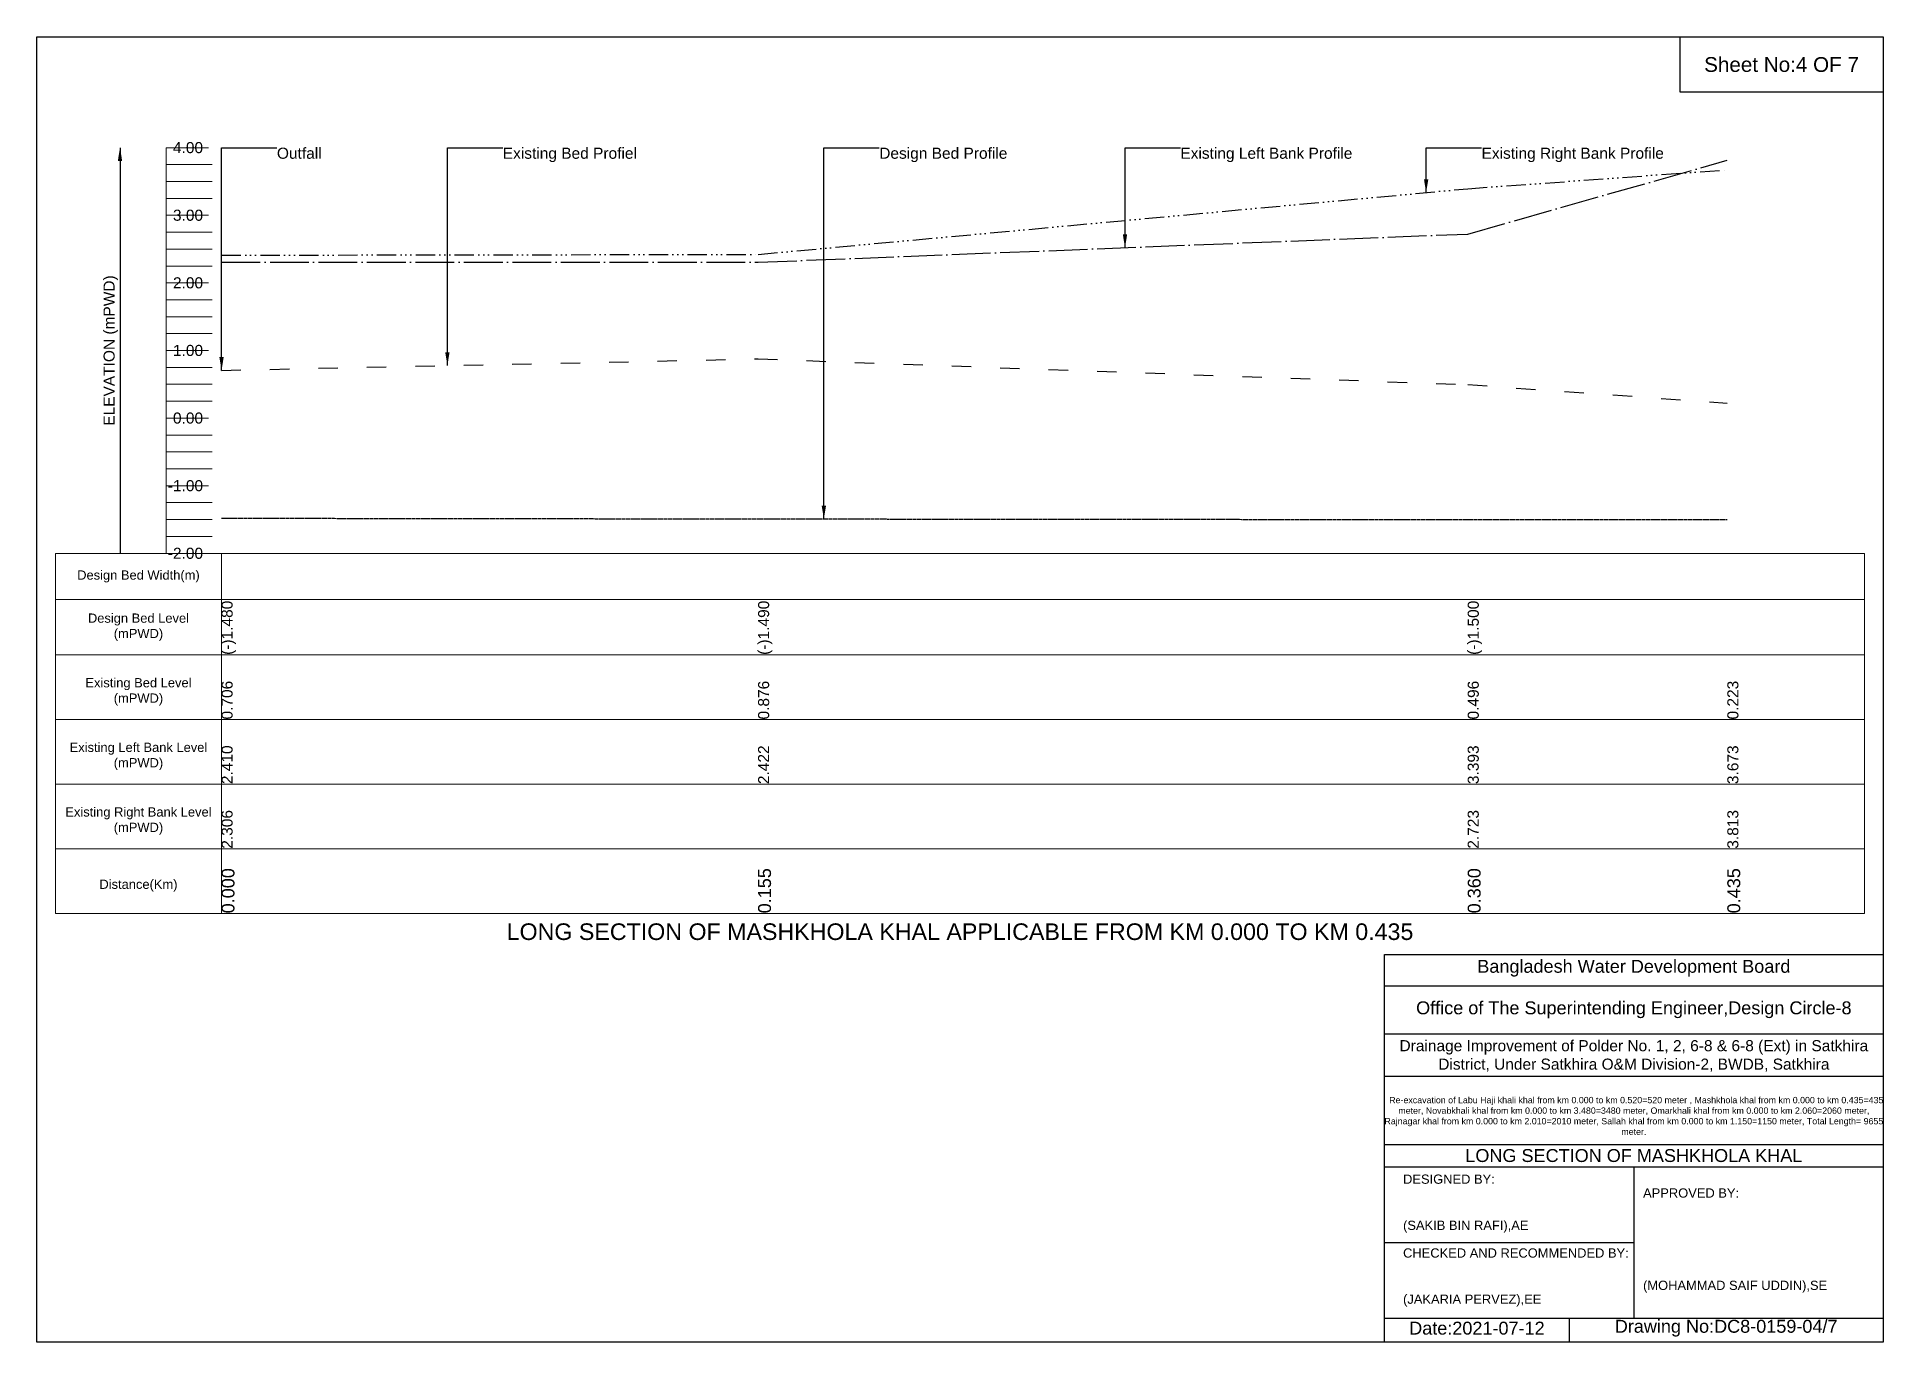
# Model space of a CAD drawing. Header units: inches. Extents: x 210000 to 218000, y -5656 to 0.
import ezdxf

# ---------------------------------------------------------------- set-up
doc = ezdxf.new("R2010")
doc.units = ezdxf.units.IN
doc.header["$LTSCALE"] = 7
doc.header["$MEASUREMENT"] = 0
for name, pattern in [('ACAD_ISO03W100', [30, 12, -18]), ('ACAD_ISO04W100', [30, 24, -3, 0, -3]), ('ACAD_ISO14W100', [24, 12, -3, 0, -3, 0, -3, 0, -3]), ('CENTER', [2, 1.25, -0.25, 0.25, -0.25])]:
    doc.linetypes.add(name, pattern=pattern)
for name, color, linetype, lineweight in [('Design Bed Level Long Section', 7, 'CENTER', 25), ('Existing Bed Level for Long Section', 7, 'ACAD_ISO03W100', 25), ('Existing Left Bank of Long section', 7, 'ACAD_ISO04W100', 25), ('Existing Right Bank of Long Section', 7, 'ACAD_ISO14W100', 25), ('Long Section Border', 7, 'Continuous', 9), ('Long Section Labels', 7, 'Continuous', 9), ('Vscale for Long Section', 7, 'Continuous', 9)]:
    doc.layers.add(name, color=color, linetype=linetype, lineweight=lineweight)
doc.styles.get("Standard").update_dxf_attribs({"font": 'arial.ttf'})
doc.dimstyles.get("Standard").update_dxf_attribs({"dimtxt": 0.18, "dimasz": 0.18, "dimexe": 0.18, "dimexo": 0.0625, "dimgap": 0.09, "dimtad": 0, "dimtih": 1, "dimtoh": 1, "dimdec": 4, "dimzin": 0, "dimdsep": 46, "dimtxsty": 'Standard', "dimcen": 0.09, "dimadec": 0, "dimazin": 0, "dimtfac": 1, "dimtdec": 4, "dimtofl": 0, "dimtmove": 0, "dimatfit": 3, "dimfxl": 1, "dimtolj": 1, "dimtzin": 0, "dimarcsym": 0})

msp = doc.modelspace()

# ---------------------------------------------------------------- linework, layer by layer
for points in [[(210000, 0), (218000, 0), (218000, -5656), (210000, -5656)], [(217120, 0), (218000, 0), (218000, -240), (217120, -240)]]:
    msp.add_lwpolyline(points, close=True)
for points in [[(215840, -5656), (215840, -3976), (218000, -3976)], [(215840, -4112), (218000, -4112)], [(215840, -4320), (218000, -4320)], [(215840, -4504), (218000, -4504)], [(215840, -4800), (218000, -4800)], [(215840, -4896), (218000, -4896)], [(216920, -4896), (216920, -5552)], [(215840, -5224), (216920, -5224)], [(215840, -5552), (218000, -5552)], [(216640, -5552), (216640, -5656)]]:
    msp.add_lwpolyline(points)
at = {"layer": 'Design Bed Level Long Section'}
msp.add_lwpolyline([(210800, -2085.6), (213125, -2088.6), (216200, -2091.5), (217325, -2091.5)], dxfattribs=at)
at = {"layer": 'Existing Bed Level for Long Section'}
msp.add_lwpolyline([(210800, -1445.1), (213125, -1395.3), (216200, -1506.7), (217325, -1586.7)], dxfattribs=at)
at = {"layer": 'Existing Left Bank of Long section'}
msp.add_lwpolyline([(210800, -976.3), (213125, -976.3), (216200, -854.2), (217325, -534.8)], dxfattribs=at)
at = {"layer": 'Existing Right Bank of Long Section'}
msp.add_lwpolyline([(210800, -945.9), (213125, -942.4), (216200, -657.9), (217325, -575.8)], dxfattribs=at)
at = {"layer": 'Long Section Border'}
msp.add_lwpolyline([(210080, -2238), (217920, -2238), (217920, -3798), (210080, -3798)], close=True, dxfattribs=at)
for points in [[(210800, -2238), (210800, -3798)], [(210080, -2438), (217920, -2438)], [(210080, -2678), (217920, -2678)], [(210080, -2958), (217920, -2958)], [(210080, -3238), (217920, -3238)], [(210080, -3518), (217920, -3518)]]:
    msp.add_lwpolyline(points, dxfattribs=at)
at = {"layer": 'Vscale for Long Section'}
for points in [[(210560, -2238), (210560, -1945), (210560, -1652), (210560, -1359), (210560, -1066), (210560, -773), (210560, -480)], [(210560, -480), (210744, -480)], [(210560, -553.2), (210760, -553.2)], [(210560, -626.5), (210760, -626.5)], [(210560, -699.8), (210760, -699.8)], [(210560, -773), (210744, -773)], [(210560, -846.2), (210760, -846.2)], [(210560, -919.5), (210760, -919.5)], [(210560, -992.8), (210760, -992.8)], [(210560, -1066), (210744, -1066)], [(210560, -1139.2), (210760, -1139.2)], [(210560, -1212.5), (210760, -1212.5)], [(210560, -1285.8), (210760, -1285.8)], [(210560, -1359), (210744, -1359)], [(210560, -1432.2), (210760, -1432.2)], [(210560, -1505.5), (210760, -1505.5)], [(210560, -1578.8), (210760, -1578.8)], [(210560, -1652), (210744, -1652)], [(210560, -1725.2), (210760, -1725.2)], [(210560, -1798.5), (210760, -1798.5)], [(210560, -1871.8), (210760, -1871.8)], [(210560, -1945), (210744, -1945)], [(210560, -2018.2), (210760, -2018.2)], [(210560, -2091.5), (210760, -2091.5)], [(210560, -2164.8), (210760, -2164.8)], [(210560, -2238), (210744, -2238)]]:
    msp.add_lwpolyline(points, dxfattribs=at)

# ---------------------------------------------------------------- texts
at = {"attachment_point": 5}
for s, insert, char_height in [('Sheet No:4 OF 7', (217560, -120), 64), ('Bangladesh Water Development Board', (216920, -4036), 56), ('Office of The Superintending Engineer,Design Circle-8', (216920, -4216), 56)]:
    msp.add_mtext(s, dxfattribs=dict(at, insert=insert, char_height=char_height))
for s, insert, char_height, width, attachment_point in [('Drainage Improvement of Polder No. 1, 2, 6-8 & 6-8 (Ext) in Satkhira District, Under Satkhira O&M Division-2, BWDB, Satkhira', (216920, -4416), 48, 2240, 5), ('  Re-excavation of Labu Haji khali khal from km 0.000 to km 0.520=520 meter , Mashkhola khal from km 0.000 to km 0.435=435 meter, Novabkhali khal from km 0.000 to km 3.480=3480 meter, Omarkhali khal from km 0.000 to km 2.060=2060 meter, Rajnagar khal from km 0.000 to km 2.010=2010 meter, Sallah khal from km 0.000 to km 1.150=1150 meter, Total Length= 9655 meter. ', (216920, -4676), 27.4148, 2160, 5), ('LONG SECTION OF MASHKHOLA KHAL', (216920, -4848), 56, 2240, 5), ('DESIGNED BY:^J^J^J(SAKIB BIN RAFI),AE', (215920, -5056), 40, 1120, 4), ('APPROVED BY:^J^J^J^J^J^J(MOHAMMAD SAIF UDDIN),SE', (216960, -5216), 40, 1120, 4), ('CHECKED AND RECOMMENDED BY:^J^J^J(JAKARIA PERVEZ),EE', (215920, -5376), 40, 1120, 4), ('Date:2021-07-12', (216240, -5596), 56, 1120, 5), ('Drawing No:DC8-0159-04/7', (217320, -5596), 56, 1760, 5)]:
    msp.add_mtext(s, dxfattribs=dict(insert=insert, char_height=char_height, width=width, attachment_point=attachment_point))
at = {"layer": 'Long Section Border', "attachment_point": 5}
for s, insert, char_height in [('Design Bed Width(m)', (210440, -2338), 40), ('Design Bed Level^J(mPWD)', (210440, -2558), 40), ('Existing Bed Level^J(mPWD)', (210440, -2838), 40), ('Existing Left Bank Level^J(mPWD)', (210440, -3118), 40), ('Existing Right Bank Level^J(mPWD)', (210440, -3398), 40), ('Distance(Km)', (210440, -3678), 40), ('LONG SECTION OF MASHKHOLA KHAL APPLICABLE FROM KM 0.000 TO KM 0.435', (214000, -3878), 72)]:
    msp.add_mtext(s, dxfattribs=dict(at, insert=insert, char_height=char_height))
at = {"layer": 'Long Section Labels', "char_height": 48, "attachment_point": 1}
for s, insert in [('Outfall', (211040, -480)), ('Existing Bed Profiel', (212018.7, -480)), ('Design Bed Profile', (213650, -480)), ('Existing Left Bank Profile', (214955, -480)), ('Existing Right Bank Profile', (216260, -480))]:
    msp.add_mtext(s, dxfattribs=dict(at, insert=insert))
at = {"layer": 'Vscale for Long Section', "char_height": 48, "attachment_point": 6}
for s, insert in [('4.00', (210720, -480)), ('3.00', (210720, -773)), ('2.00', (210720, -1066)), ('1.00', (210720, -1359)), ('0.00', (210720, -1652)), ('-1.00', (210720, -1945)), ('-2.00', (210720, -2238))]:
    msp.add_mtext(s, dxfattribs=dict(at, insert=insert))
at = {"layer": 'Vscale for Long Section', "rotation": 90}
for s, insert, char_height, attachment_point in [('ELEVATION (mPWD)', (210320, -1359), 48, 5), ('(-)1.480', (210800, -2678), 48, 1), ('(-)1.490', (213125, -2678), 48, 1), ('(-)1.500', (216200, -2678), 48, 1), ('(-)1.500', (216200, -2678), 48, 1), ('0.706', (210800, -2958), 48, 1), ('0.876', (213125, -2958), 48, 1), ('0.496', (216200, -2958), 48, 1), ('0.223', (217325, -2958), 48, 1), ('2.410', (210800, -3238), 48, 1), ('2.422', (213125, -3238), 48, 1), ('3.393', (216200, -3238), 48, 1), ('3.673', (217325, -3238), 48, 1), ('2.306', (210800, -3518), 48, 1), ('2.306', (210800, -3518), 48, 1), ('2.723', (216200, -3518), 48, 1), ('3.813', (217325, -3518), 48, 1), ('0.000', (210800, -3798), 56, 1), ('0.155', (213125, -3798), 56, 1), ('0.360', (216200, -3798), 56, 1), ('0.435', (217325, -3798), 56, 1)]:
    msp.add_mtext(s, dxfattribs=dict(at, insert=insert, char_height=char_height, attachment_point=attachment_point))

# ---------------------------------------------------------------- leaders
at = {"layer": 'Long Section Labels', "annotation_type": 0, "has_hookline": 1, "hookline_direction": 0}
for points, text_width in [([(210800, -1445.1), (210800, -480), (211039.9, -480)], 185.8), ([(211778.7, -1424.2), (211778.7, -480), (212018.7, -480)], 571.4), ([(213410, -2088.8), (213410, -480), (213649.9, -480)], 547.4), ([(214715, -913.2), (214715, -480), (214954.9, -480)], 737.4), ([(216020, -674.5), (216020, -480), (216259.9, -480)], 782)]:
    msp.add_leader(points, dimstyle='Standard', override={"dimasz": 57.6}, dxfattribs=dict(at, text_width=text_width))
at = {"layer": 'Vscale for Long Section'}
msp.add_leader([(210360, -480), (210360, -2238)], dimstyle='Standard', override={"dimasz": 57.6}, dxfattribs=at)

doc.saveas('drawing.dxf')
